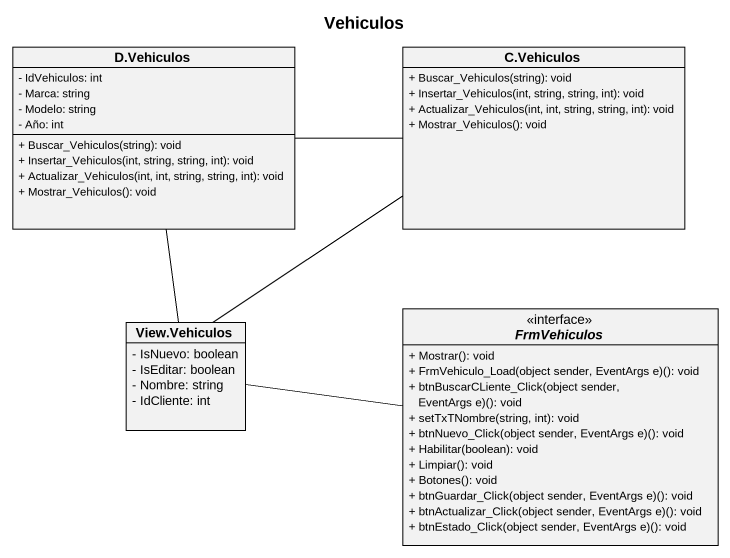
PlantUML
@startuml
title Vehiculos
hide circle
hide empty members
skinparam classAttributeIconSize 0
class "D.Vehiculos" as D_Vehiculos {
  - IdVehiculos: int
  - Marca: string
  - Modelo: string
  - Año: int
  + Buscar_Vehiculos(string): void
  + Insertar_Vehiculos(int, string, string, int): void
  + Actualizar_Vehiculos(int, int, string, string, int): void
  + Mostrar_Vehiculos(): void
}
class "C.Vehiculos" as C_Vehiculos {
  + Buscar_Vehiculos(string): void
  + Insertar_Vehiculos(int, string, string, int): void
  + Actualizar_Vehiculos(int, int, string, string, int): void
  + Mostrar_Vehiculos(): void
}
class "View.Vehiculos" as View_Vehiculos {
  - IsNuevo: boolean
  - IsEditar: boolean
  - Nombre: string
  - IdCliente: int
}
interface FrmVehiculos {
  + Mostrar(): void
  + FrmVehiculo_Load(object sender, EventArgs e)(): void
  + btnBuscarCLiente_Click(object sender, EventArgs e)(): void
  + setTxTNombre(string, int): void
  + btnNuevo_Click(object sender, EventArgs e)(): void
  + Habilitar(boolean): void
  + Limpiar(): void
  + Botones(): void
  + btnGuardar_Click(object sender, EventArgs e)(): void
  + btnActualizar_Click(object sender, EventArgs e)(): void
  + btnEstado_Click(object sender, EventArgs e)(): void
}
D_Vehiculos -right- C_Vehiculos
C_Vehiculos -- View_Vehiculos
View_Vehiculos -up- D_Vehiculos
View_Vehiculos -right- FrmVehiculos
@enduml
